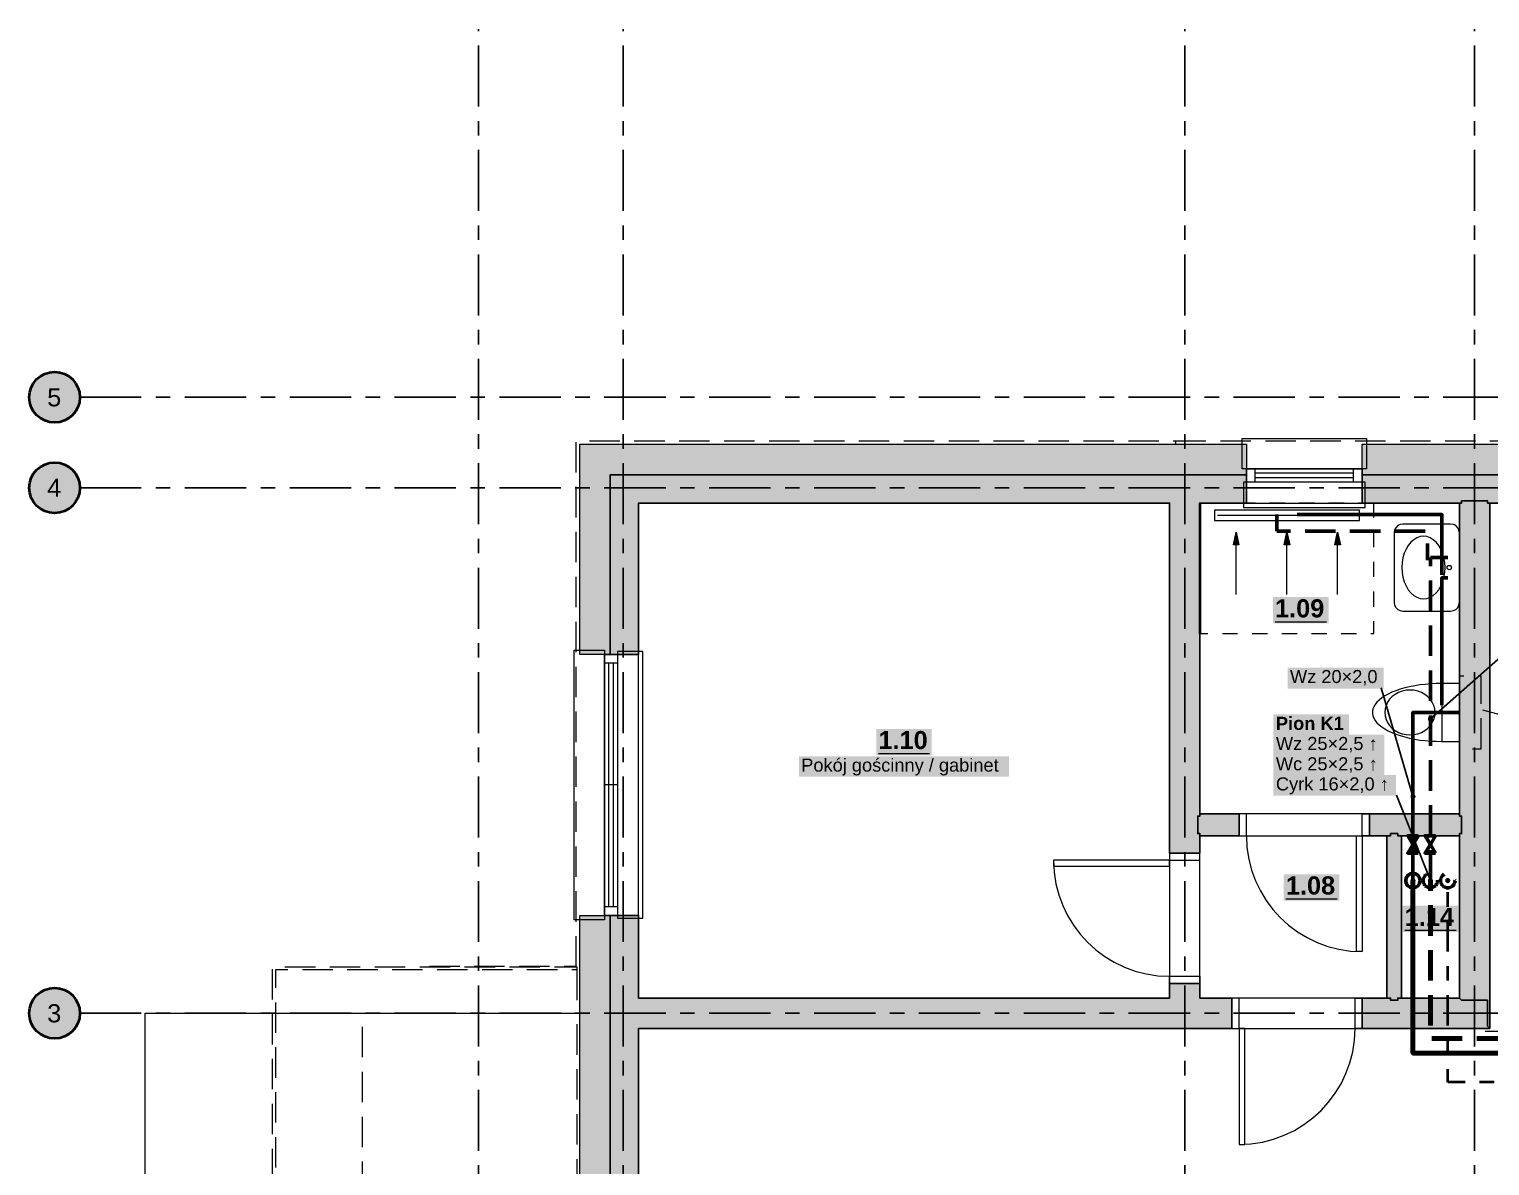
# Model space of a CAD drawing. Header units: metres. Extents: x -4.1 to 23.7, y -4.1 to 11.9.
# Drawn here: x -4.1 to 5.98, y 4.07 to 11.91 of the extents above; entities that cross this region are included whole.
import ezdxf

# ---------------------------------------------------------------- set-up
doc = ezdxf.new("R2010")
doc.units = ezdxf.units.M
for name, pattern in [('KRESKOWA', [5.25, 4.2, -1.05]), ('KRESKOWA_DROBNA', [3.15, 2.1, -1.05]), ('PUNKTOWA', [10.5, 8.4, -1.05, 0, -1.05]), ('PUNKTOWA_KROTKA', [6.3, 4.2, -1.05, 0, -1.05])]:
    doc.linetypes.add(name, pattern=pattern)
doc.layers.add('A-MASKA', color=7, linetype='Continuous', lineweight=18)
doc.layers.add('S-OPISY', color=2, linetype='Continuous', lineweight=25)
for name, color, linetype, lineweight, true_color in [('I-OSIE', 8, 'PUNKTOWA', 18, 0x7a7a7a), ('I-PODKLAD', 8, 'Continuous', 18, 0x9a9a9a), ('I-PODKLAD-SCIANY', 8, 'Continuous', 25, 0x6e6e6e), ('I-PODKLAD-WYPELN', 254, 'Continuous', 18, 0xe6e6e6), ('I-POMIESZCZENIA', 8, 'Continuous', 25, 0x4a4a4a), ('S-CWU', 1, 'KRESKOWA', 35, 0xd00000), ('S-CYRK', 6, 'PUNKTOWA_KROTKA', 25, 0xb000b0), ('S-URZADZENIA', 2, 'Continuous', 35, 0x303030), ('S-WODA', 5, 'Continuous', 35, 0x0050c8)]:
    doc.layers.add(name, color=color, linetype=linetype, lineweight=lineweight, true_color=true_color)
doc.styles.add('PL_ARIAL', font='arial.ttf')
doc.styles.add('PL_ARIAL_B', font='arialbd.ttf')

msp = doc.modelspace()

# ---------------------------------------------------------------- hatches: boundary and pattern name
at = {"layer": 'A-MASKA', "true_color": 0xffffff}
for points in [[(4.483, 7.814), (4.867, 7.814), (4.867, 7.996), (4.483, 7.996)], [(4.584, 7.365), (5.248, 7.365), (5.248, 7.51), (4.584, 7.51)], [(4.487, 7.043), (5.009, 7.043), (5.009, 7.188), (4.487, 7.188)], [(1.746, 6.904), (2.129, 6.904), (2.129, 7.087), (1.746, 7.087)], [(4.487, 6.904), (5.253, 6.904), (5.253, 7.048), (4.487, 7.048)], [(1.213, 6.758), (2.662, 6.758), (2.662, 6.897), (1.213, 6.897)], [(4.487, 6.764), (5.253, 6.764), (5.253, 6.909), (4.487, 6.909)], [(4.487, 6.625), (5.333, 6.625), (5.333, 6.769), (4.487, 6.769)], [(4.558, 5.902), (4.942, 5.902), (4.942, 6.084), (4.558, 6.084)], [(5.378, 5.685), (5.762, 5.685), (5.762, 5.867), (5.378, 5.867)]]:
    msp.add_hatch(color=7, dxfattribs=at).paths.add_polyline_path(points)
at = {"layer": 'I-OSIE', "true_color": 0xffffff}
for points in [[(-3.75, 9.375), (-3.751, 9.398), (-3.756, 9.42), (-3.763, 9.442), (-3.773, 9.463), (-3.786, 9.482), (-3.801, 9.499), (-3.818, 9.514), (-3.837, 9.527), (-3.858, 9.537), (-3.88, 9.544), (-3.902, 9.549), (-3.925, 9.55), (-3.948, 9.549), (-3.97, 9.544), (-3.992, 9.537), (-4.013, 9.527), (-4.032, 9.514), (-4.049, 9.499), (-4.064, 9.482), (-4.077, 9.463), (-4.087, 9.442), (-4.094, 9.42), (-4.099, 9.398), (-4.1, 9.375), (-4.099, 9.352), (-4.094, 9.33), (-4.087, 9.308), (-4.077, 9.287), (-4.064, 9.268), (-4.049, 9.251), (-4.032, 9.236), (-4.013, 9.223), (-3.992, 9.213), (-3.97, 9.206), (-3.948, 9.201), (-3.925, 9.2), (-3.902, 9.201), (-3.88, 9.206), (-3.858, 9.213), (-3.837, 9.223), (-3.818, 9.236), (-3.801, 9.251), (-3.786, 9.268), (-3.773, 9.287), (-3.763, 9.308), (-3.756, 9.33), (-3.751, 9.352)], [(-3.75, 8.75), (-3.751, 8.773), (-3.756, 8.795), (-3.763, 8.817), (-3.773, 8.838), (-3.786, 8.857), (-3.801, 8.874), (-3.818, 8.889), (-3.837, 8.902), (-3.858, 8.912), (-3.88, 8.919), (-3.902, 8.924), (-3.925, 8.925), (-3.948, 8.924), (-3.97, 8.919), (-3.992, 8.912), (-4.013, 8.902), (-4.032, 8.889), (-4.049, 8.874), (-4.064, 8.857), (-4.077, 8.838), (-4.087, 8.817), (-4.094, 8.795), (-4.099, 8.773), (-4.1, 8.75), (-4.099, 8.727), (-4.094, 8.705), (-4.087, 8.683), (-4.077, 8.662), (-4.064, 8.643), (-4.049, 8.626), (-4.032, 8.611), (-4.013, 8.598), (-3.992, 8.588), (-3.97, 8.581), (-3.948, 8.576), (-3.925, 8.575), (-3.902, 8.576), (-3.88, 8.581), (-3.858, 8.588), (-3.837, 8.598), (-3.818, 8.611), (-3.801, 8.626), (-3.786, 8.643), (-3.773, 8.662), (-3.763, 8.683), (-3.756, 8.705), (-3.751, 8.727)], [(-3.75, 5.125), (-3.751, 5.148), (-3.756, 5.17), (-3.763, 5.192), (-3.773, 5.213), (-3.786, 5.232), (-3.801, 5.249), (-3.818, 5.264), (-3.837, 5.277), (-3.858, 5.287), (-3.88, 5.294), (-3.902, 5.299), (-3.925, 5.3), (-3.948, 5.299), (-3.97, 5.294), (-3.992, 5.287), (-4.013, 5.277), (-4.032, 5.264), (-4.049, 5.249), (-4.064, 5.232), (-4.077, 5.213), (-4.087, 5.192), (-4.094, 5.17), (-4.099, 5.148), (-4.1, 5.125), (-4.099, 5.102), (-4.094, 5.08), (-4.087, 5.058), (-4.077, 5.037), (-4.064, 5.018), (-4.049, 5.001), (-4.032, 4.986), (-4.013, 4.973), (-3.992, 4.963), (-3.97, 4.956), (-3.948, 4.951), (-3.925, 4.95), (-3.902, 4.951), (-3.88, 4.956), (-3.858, 4.963), (-3.837, 4.973), (-3.818, 4.986), (-3.801, 5.001), (-3.786, 5.018), (-3.773, 5.037), (-3.763, 5.058), (-3.756, 5.08), (-3.751, 5.102)]]:
    msp.add_hatch(color=7, dxfattribs=at).paths.add_polyline_path(points)
at = {"layer": 'I-PODKLAD-WYPELN', "true_color": 0xe4e4e4}
h = msp.add_hatch(color=7, dxfattribs=at)
h.paths.add_polyline_path([(4.25, 6.5), (4.25, 6.365), (4.25, 6.365), (4.25, 6.365), (4.25, 6.35), (4.25, 6.35), (4.25, 6.35), (3.98, 6.35), (3.98, 6.35), (3.98, 6.35), (3.98, 6.23), (3.965, 6.23), (3.77, 6.23), (3.77, 8.645), (0.105, 8.645), (0.105, 8.645), (0.105, 8.645), (0.105, 8.645), (0.105, 8.645), (0.105, 8.645), (0.105, 7.6), (0.105, 7.6), (0.105, 7.6), (-0.09, 7.6), (-0.09, 7.6), (-0.09, 7.6), (-0.09, 7.6), (-0.09, 7.6), (-0.3, 7.6), (-0.3, 7.6), (-0.3, 7.6), (-0.3, 9.05), (-0.3, 9.05), (-0.3, 9.05), (-0.3, 9.05), (4.3, 9.05), (4.3, 8.84), (4.3, 8.84), (4.3, 8.84), (4.3, 8.84), (4.3, 8.645), (4.3, 8.645), (4.3, 8.645), (3.98, 8.645), (3.98, 6.5), (3.98, 6.5), (3.98, 6.5), (3.98, 6.5), (3.98, 6.5), (4.25, 6.5), (4.25, 6.5), (4.25, 6.5), (4.25, 6.5)])
h.paths.add_polyline_path([(0.09, 8.66), (0.09, 8.66), (0.098, 8.652)], flags=0)
h.paths.add_polyline_path([(-0.09, 8.66), (-0.09, 8.66), (-0.09, 8.66), (-0.09, 8.66), (-0.09, 8.66)], flags=0)
h.paths.add_polyline_path([(-0.09, 8.84), (-0.09, 8.84), (-0.09, 8.84), (-0.09, 8.84), (-0.09, 8.84), (-0.09, 8.84)], flags=0)
h = msp.add_hatch(color=7, dxfattribs=at)
h.paths.add_polyline_path([(5.27, 5.23), (5.27, 5.23), (5.27, 5.23), (5.27, 6.35), (5.27, 6.35), (5.27, 6.35), (5.27, 6.35), (5.27, 6.35), (5.15, 6.35), (5.15, 6.35), (5.15, 6.35), (5.15, 6.365), (5.15, 6.365), (5.15, 6.365), (5.15, 6.365), (5.15, 6.5), (5.15, 6.5), (5.15, 6.5), (5.15, 6.5), (5.15, 6.5), (5.77, 6.5), (5.77, 6.5), (5.77, 6.5), (5.77, 6.5), (5.77, 6.5), (5.77, 8.645), (5.77, 8.645), (5.77, 8.645), (5.77, 8.645), (5.77, 8.645), (5.1, 8.645), (5.1, 8.645), (5.1, 8.645), (5.1, 8.84), (5.1, 8.84), (5.1, 8.84), (5.1, 8.84), (5.1, 9.05), (10.05, 9.05), (10.05, 8.84), (10.05, 8.84), (10.05, 8.84), (10.05, 8.84), (10.05, 8.645), (10.05, 8.645), (10.05, 8.645), (9.95, 8.645), (9.95, 6.7), (9.935, 6.7), (9.935, 6.7), (9.935, 6.7), (9.935, 6.7), (9.935, 6.7), (9.935, 6.7), (9.935, 6.7), (9.935, 6.7), (9.935, 6.7), (9.935, 6.7), (9.935, 6.7), (9.935, 6.685), (9.875, 6.685), (9.875, 6.685), (9.875, 6.685), (9.875, 6.685), (9.875, 6.685), (9.875, 6.65), (10.15, 6.65), (10.15, 6.6), (9.875, 6.6), (9.875, 6.565), (9.875, 6.565), (9.875, 6.565), (9.875, 6.55), (9.875, 6.55), (9.875, 6.55), (9.61, 6.55), (9.61, 6.55), (9.61, 6.55), (9.61, 6.565), (9.61, 6.565), (9.61, 6.565), (9.61, 6.565), (9.61, 6.7), (9.61, 6.7), (9.61, 6.7), (9.61, 6.7), (9.61, 6.7), (9.8, 6.7), (9.8, 8.645), (8.605, 8.645), (8.605, 8.645), (8.605, 8.645), (8.605, 6.7), (8.605, 6.7), (8.605, 6.7), (8.605, 6.7), (8.605, 6.7), (8.71, 6.7), (8.71, 6.7), (8.71, 6.7), (8.71, 6.7), (8.71, 6.7), (8.71, 6.565), (8.71, 6.565), (8.71, 6.565), (8.71, 6.55), (8.71, 6.55), (8.71, 6.55), (8.605, 6.55), (8.605, 6.55), (8.605, 6.55), (8.605, 5.23), (8.605, 5.23), (8.605, 5.23), (8.9, 5.23), (8.9, 5.23), (8.9, 5.23), (8.9, 5.23), (8.9, 5.23), (8.9, 5.035), (8.9, 5.035), (8.9, 5.035), (8.9, 5.02), (8.9, 5.02), (8.9, 5.02), (8.5, 5.02), (8.5, 5.02), (8.5, 5.02), (8.5, 5.02), (8.5, 5.02), (8.2, 5.02), (8.2, 5.02), (8.2, 5.02), (8.2, 5.035), (8.2, 5.035), (8.2, 5.035), (8.2, 5.035), (8.2, 5.23), (8.2, 5.23), (8.2, 5.23), (8.2, 5.23), (8.2, 5.23), (8.395, 5.23), (8.395, 5.23), (8.395, 5.23), (8.395, 5.23), (8.395, 5.23), (8.395, 8.645), (8.395, 8.645), (8.395, 8.645), (8.395, 8.645), (8.395, 8.645), (5.98, 8.645), (5.98, 8.645), (5.98, 8.645), (5.98, 5.02), (5.98, 5.02), (5.98, 5.02), (5.98, 5.02), (5.98, 5.02), (5.1, 5.02), (5.1, 5.02), (5.1, 5.02), (5.1, 5.035), (5.1, 5.035), (5.1, 5.035), (5.1, 5.035), (5.1, 5.23), (5.1, 5.23), (5.1, 5.23), (5.1, 5.23), (5.1, 5.23), (5.27, 5.23), (5.27, 5.23)])
h.paths.add_polyline_path([(8.5, 5.035), (8.5, 5.035), (8.5, 5.035), (8.5, 5.035), (8.5, 5.035), (8.5, 5.035), (8.5, 5.02)], flags=0)
h.paths.add_polyline_path([(5.77, 5.23), (5.77, 5.23), (5.77, 5.23), (5.77, 5.23), (5.77, 5.23), (5.77, 5.23), (5.77, 5.23), (5.77, 5.23), (5.77, 5.23), (5.77, 6.35), (5.77, 6.35), (5.77, 6.35), (5.37, 6.35), (5.37, 6.35), (5.37, 6.35), (5.37, 5.23), (5.37, 5.23), (5.37, 5.23)], flags=0)
h.paths.add_polyline_path([(8.5, 5.215), (8.5, 5.215), (8.5, 5.215), (8.5, 5.215), (8.5, 5.215), (8.5, 5.215), (8.5, 5.215), (8.5, 5.215), (8.5, 5.215)], flags=0)
at = {"layer": 'I-PODKLAD-WYPELN', "true_color": 0xcfcfcf}
for points in [[(4.23, 8.445), (4.249, 8.357), (4.211, 8.357)], [(4.58, 8.445), (4.599, 8.357), (4.561, 8.357)], [(4.93, 8.445), (4.949, 8.357), (4.911, 8.357)]]:
    msp.add_hatch(color=7, dxfattribs=at).paths.add_polyline_path(points)
at = {"layer": 'I-PODKLAD-WYPELN', "true_color": 0xe4e4e4}
msp.add_hatch(color=7, dxfattribs=at).paths.add_polyline_path([(3.77, 5.23), (3.77, 5.33), (3.965, 5.33), (3.98, 5.33), (3.98, 5.23), (4.2, 5.23), (4.2, 5.23), (4.2, 5.23), (4.2, 5.23), (4.2, 5.23), (4.2, 5.035), (4.2, 5.035), (4.2, 5.035), (4.2, 5.02), (4.2, 5.02), (4.2, 5.02), (0.105, 5.02), (0.105, 5.02), (0.105, 5.02), (0.105, 3.6), (0.105, 3.6), (0.105, 3.6), (-0.09, 3.6), (-0.09, 3.6), (-0.09, 3.6), (-0.09, 3.6), (-0.09, 3.6), (-0.3, 3.6), (-0.3, 3.6), (-0.3, 3.6), (-0.3, 5.8), (-0.3, 5.8), (-0.3, 5.8), (-0.09, 5.8), (-0.09, 5.8), (-0.09, 5.8), (-0.09, 5.8), (-0.09, 5.8), (0.105, 5.8), (0.105, 5.8), (0.105, 5.8), (0.105, 5.23), (0.105, 5.23), (0.105, 5.23), (0.105, 5.23), (0.105, 5.23)])
at = {"layer": 'S-CWU', "true_color": 0x000000}
msp.add_hatch(color=7, dxfattribs=at).paths.add_polyline_path([(5.588, 6.04), (5.587, 6.045), (5.585, 6.049), (5.582, 6.052), (5.579, 6.055), (5.575, 6.057), (5.57, 6.058), (5.565, 6.057), (5.561, 6.055), (5.558, 6.052), (5.555, 6.049), (5.553, 6.045), (5.553, 6.04), (5.553, 6.035), (5.555, 6.031), (5.558, 6.028), (5.561, 6.025), (5.565, 6.023), (5.57, 6.022), (5.575, 6.023), (5.579, 6.025), (5.582, 6.028), (5.585, 6.031), (5.587, 6.035)])
at = {"layer": 'S-CYRK', "true_color": 0x000000}
msp.add_hatch(color=7, dxfattribs=at).paths.add_polyline_path([(5.708, 6.04), (5.707, 6.045), (5.705, 6.049), (5.702, 6.052), (5.699, 6.055), (5.695, 6.057), (5.69, 6.058), (5.685, 6.057), (5.681, 6.055), (5.678, 6.052), (5.675, 6.049), (5.673, 6.045), (5.673, 6.04), (5.673, 6.035), (5.675, 6.031), (5.678, 6.028), (5.681, 6.025), (5.685, 6.023), (5.69, 6.022), (5.695, 6.023), (5.699, 6.025), (5.702, 6.028), (5.705, 6.031), (5.707, 6.035)])
at = {"layer": 'S-OPISY', "true_color": 0x000000}
for points in [[(5.588, 7.155), (5.587, 7.16), (5.585, 7.164), (5.582, 7.167), (5.579, 7.17), (5.575, 7.172), (5.57, 7.172), (5.565, 7.172), (5.561, 7.17), (5.558, 7.167), (5.555, 7.164), (5.553, 7.16), (5.553, 7.155), (5.553, 7.15), (5.555, 7.146), (5.558, 7.143), (5.561, 7.14), (5.565, 7.138), (5.57, 7.137), (5.575, 7.138), (5.579, 7.14), (5.582, 7.143), (5.585, 7.146), (5.587, 7.15)], [(5.468, 6.62), (5.467, 6.625), (5.465, 6.629), (5.462, 6.632), (5.459, 6.635), (5.455, 6.637), (5.45, 6.638), (5.445, 6.637), (5.441, 6.635), (5.438, 6.632), (5.435, 6.629), (5.433, 6.625), (5.433, 6.62), (5.433, 6.615), (5.435, 6.611), (5.438, 6.608), (5.441, 6.605), (5.445, 6.603), (5.45, 6.603), (5.455, 6.603), (5.459, 6.605), (5.462, 6.608), (5.465, 6.611), (5.467, 6.615)], [(5.588, 6.04), (5.587, 6.045), (5.585, 6.049), (5.582, 6.052), (5.579, 6.055), (5.575, 6.057), (5.57, 6.058), (5.565, 6.057), (5.561, 6.055), (5.558, 6.052), (5.555, 6.049), (5.553, 6.045), (5.553, 6.04), (5.553, 6.035), (5.555, 6.031), (5.558, 6.028), (5.561, 6.025), (5.565, 6.023), (5.57, 6.022), (5.575, 6.023), (5.579, 6.025), (5.582, 6.028), (5.585, 6.031), (5.587, 6.035)]]:
    msp.add_hatch(color=7, dxfattribs=at).paths.add_polyline_path(points)
at = {"layer": 'S-URZADZENIA', "true_color": 0x000000}
for points in [[(5.467, 6.29), (5.466, 6.296), (5.462, 6.302), (5.456, 6.306), (5.45, 6.307), (5.444, 6.306), (5.438, 6.302), (5.434, 6.296), (5.433, 6.29), (5.434, 6.284), (5.438, 6.278), (5.444, 6.274), (5.45, 6.273), (5.456, 6.274), (5.462, 6.278), (5.466, 6.284)], [(5.587, 6.29), (5.586, 6.296), (5.582, 6.302), (5.576, 6.306), (5.57, 6.307), (5.564, 6.306), (5.558, 6.302), (5.554, 6.296), (5.553, 6.29), (5.554, 6.284), (5.558, 6.278), (5.564, 6.274), (5.57, 6.273), (5.576, 6.274), (5.582, 6.278), (5.586, 6.284)]]:
    msp.add_hatch(color=7, dxfattribs=at).paths.add_polyline_path(points)
at = {"layer": 'S-WODA', "true_color": 0x000000}
msp.add_hatch(color=7, dxfattribs=at).paths.add_polyline_path([(5.468, 6.04), (5.467, 6.045), (5.465, 6.049), (5.462, 6.052), (5.459, 6.055), (5.455, 6.057), (5.45, 6.058), (5.445, 6.057), (5.441, 6.055), (5.438, 6.052), (5.435, 6.049), (5.433, 6.045), (5.433, 6.04), (5.433, 6.035), (5.435, 6.031), (5.438, 6.028), (5.441, 6.025), (5.445, 6.023), (5.45, 6.022), (5.455, 6.023), (5.459, 6.025), (5.462, 6.028), (5.465, 6.031), (5.467, 6.035)])

# ---------------------------------------------------------------- linework, layer by layer
at = {"layer": 'I-OSIE', "linetype": 'PUNKTOWA', "lineweight": 25, "ltscale": 0.050061, "flags": 128}
for points in [[(-1, -3.75), (-1, 11.914)], [(0, -3.75), (0, 11.914)], [(3.875, -3.75), (3.875, 11.914)], [(5.875, -3.75), (5.875, 11.914)]]:
    msp.add_lwpolyline(points, dxfattribs=at)
at = {"layer": 'I-OSIE', "linetype": 'PUNKTOWA', "lineweight": 25, "ltscale": 0.050447, "flags": 128}
for points in [[(-3.75, 9.375), (23.688, 9.375)], [(-3.75, 8.75), (23.688, 8.75)], [(-3.75, 5.125), (23.688, 5.125)]]:
    msp.add_lwpolyline(points, dxfattribs=at)
at = {"layer": 'I-OSIE', "linetype": 'Continuous', "lineweight": 35, "ltscale": 0.05}
for centre in [(-3.925, 9.375), (-3.925, 8.75), (-3.925, 5.125)]:
    msp.add_circle(centre, 0.175, dxfattribs=at)
at = {"layer": 'I-PODKLAD', "linetype": 'KRESKOWA', "lineweight": 13, "ltscale": 0.05, "flags": 128}
for points in [[(-0.325, 5.446), (-0.325, 9.075), (3.81, 9.075), (3.81, 9.05)], [(3.811, 9.075), (8.565, 9.075)], [(-0.3, -1.3), (-0.3, -1.32), (-2.42, -1.32), (-2.42, 5.445), (-0.32, 5.445), (-0.32, 5.425), (-2.4, 5.425), (-2.4, -1.3), (-1.8, -1.3)], [(-1.335, 5.446), (-1.335, 5.45), (-0.326, 5.45)], [(-0.32, 5.425), (-0.32, 5.125)], [(13.251, -0.32), (13.8, -0.32), (13.8, -1.3), (-1.8, -1.3), (-1.8, 5.125), (-0.32, 5.125), (-0.32, 3.6)], [(7.399, 5), (5.875, 5)]]:
    msp.add_lwpolyline(points, dxfattribs=at)
at = {"layer": 'I-PODKLAD', "lineweight": 18, "ltscale": 0.05}
for points in [[(5.13, 8.88), (4.27, 8.88), (4.27, 9.09), (5.13, 9.09)], [(5.1, 8.79), (4.3, 8.79), (4.3, 8.88), (5.1, 8.88)], [(5.12, 8.79), (4.28, 8.79), (4.28, 8.615), (5.12, 8.615)], [(3.985, 8.645), (3.975, 8.645), (3.975, 7.745), (3.985, 7.745)], [(5.08, 8.595), (4.08, 8.595), (4.08, 8.525), (5.08, 8.525)], [(5.77, 8.44), (5.767, 8.459), (5.759, 8.475), (5.745, 8.489), (5.729, 8.497), (5.71, 8.5), (5.38, 8.5), (5.361, 8.497), (5.345, 8.489), (5.331, 8.475), (5.323, 8.459), (5.32, 8.44), (5.32, 7.96), (5.323, 7.941), (5.331, 7.925), (5.345, 7.911), (5.361, 7.903), (5.38, 7.9), (5.71, 7.9), (5.729, 7.903), (5.745, 7.911), (5.759, 7.925), (5.767, 7.941), (5.77, 7.96)], [(4.23, 8.445), (4.249, 8.357), (4.211, 8.357)], [(4.58, 8.445), (4.599, 8.357), (4.561, 8.357)], [(4.93, 8.445), (4.949, 8.357), (4.911, 8.357)], [(5.522, 8.416), (5.499, 8.413), (5.477, 8.405), (5.455, 8.392), (5.435, 8.375), (5.417, 8.353), (5.402, 8.327), (5.39, 8.298), (5.381, 8.267), (5.376, 8.234), (5.374, 8.2), (5.376, 8.166), (5.381, 8.133), (5.39, 8.102), (5.402, 8.073), (5.417, 8.047), (5.435, 8.025), (5.455, 8.008), (5.477, 7.995), (5.499, 7.987), (5.522, 7.984), (5.546, 7.987), (5.568, 7.995), (5.59, 8.008), (5.61, 8.025), (5.628, 8.047), (5.643, 8.073), (5.655, 8.102), (5.664, 8.133), (5.669, 8.166), (5.671, 8.2), (5.669, 8.234), (5.664, 8.267), (5.655, 8.298), (5.643, 8.327), (5.628, 8.353), (5.61, 8.375), (5.59, 8.392), (5.568, 8.405), (5.546, 8.413)], [(-0.13, 7.63), (-0.13, 5.77), (-0.34, 5.77), (-0.34, 7.63)], [(-0.04, 7.6), (-0.04, 5.8), (-0.13, 5.8), (-0.13, 7.6)], [(-0.04, 7.62), (-0.04, 5.78), (0.135, 5.78), (0.135, 7.62)], [(5.77, 7), (5.77, 7.4), (5.65, 7.4), (5.65, 7)], [(5.429, 7.355), (5.402, 7.353), (5.376, 7.347), (5.351, 7.338), (5.328, 7.325), (5.307, 7.31), (5.289, 7.291), (5.275, 7.27), (5.265, 7.248), (5.259, 7.224), (5.256, 7.2), (5.259, 7.176), (5.265, 7.152), (5.275, 7.13), (5.289, 7.109), (5.307, 7.09), (5.328, 7.075), (5.351, 7.062), (5.376, 7.053), (5.402, 7.047), (5.429, 7.045), (5.456, 7.047), (5.483, 7.053), (5.508, 7.062), (5.531, 7.075), (5.551, 7.09), (5.569, 7.109), (5.583, 7.13), (5.594, 7.152), (5.6, 7.176), (5.602, 7.2), (5.6, 7.224), (5.594, 7.248), (5.583, 7.27), (5.569, 7.291), (5.551, 7.31), (5.531, 7.325), (5.508, 7.338), (5.483, 7.347), (5.456, 7.353)], [(4.25, 6.35), (4.3, 6.35), (4.3, 6.5), (4.25, 6.5)], [(5.15, 6.35), (5.1, 6.35), (5.1, 6.5), (5.15, 6.5)], [(5.1, 6.35), (5.1, 5.55), (5.06, 5.55), (5.06, 6.35)], [(3.77, 6.18), (2.97, 6.18), (2.97, 6.14), (3.77, 6.14)], [(3.77, 6.23), (3.77, 6.18), (3.98, 6.18), (3.98, 6.23)], [(3.77, 5.33), (3.77, 5.38), (3.98, 5.38), (3.98, 5.33)], [(4.2, 5.02), (4.25, 5.02), (4.25, 5.23), (4.2, 5.23)], [(5.1, 5.02), (5.05, 5.02), (5.05, 5.23), (5.1, 5.23)], [(4.25, 5.02), (4.25, 4.22), (4.29, 4.22), (4.29, 5.02)]]:
    msp.add_lwpolyline(points, close=True, dxfattribs=at)
for points in [[(4.36, 8.79), (4.36, 8.88)], [(5.04, 8.79), (5.04, 8.88)], [(5.04, 8.851), (4.36, 8.851)], [(5.04, 8.819), (4.36, 8.819)], [(5.06, 8.56), (4.1, 8.56)], [(4.23, 8.015), (4.23, 8.355)], [(4.58, 8.015), (4.58, 8.355)], [(4.93, 8.015), (4.93, 8.355)], [(-0.04, 7.54), (-0.13, 7.54)], [(-0.101, 7.54), (-0.101, 5.86)], [(-0.069, 7.54), (-0.069, 5.86)], [(5.65, 7.4), (5.611, 7.399), (5.573, 7.397), (5.535, 7.394), (5.498, 7.39), (5.462, 7.384), (5.427, 7.377), (5.393, 7.369), (5.362, 7.36), (5.332, 7.35), (5.304, 7.339), (5.278, 7.326), (5.255, 7.314), (5.234, 7.3), (5.216, 7.286), (5.201, 7.271), (5.189, 7.256), (5.18, 7.24), (5.173, 7.224), (5.17, 7.208), (5.17, 7.192), (5.173, 7.176), (5.18, 7.16), (5.189, 7.144), (5.201, 7.129), (5.216, 7.114), (5.234, 7.1), (5.255, 7.086), (5.278, 7.074), (5.304, 7.061), (5.332, 7.05), (5.362, 7.04), (5.393, 7.031), (5.427, 7.023), (5.462, 7.016), (5.498, 7.01), (5.535, 7.006), (5.573, 7.003), (5.611, 7.001), (5.65, 7)], [(-0.04, 6.7), (-0.13, 6.7)], [(-0.04, 5.86), (-0.13, 5.86)]]:
    msp.add_lwpolyline(points, dxfattribs=at)
at = {"layer": 'I-PODKLAD', "linetype": 'KRESKOWA_DROBNA', "lineweight": 18, "ltscale": 0.05, "flags": 128}
msp.add_lwpolyline([(5.18, 8.645), (3.98, 8.645), (3.98, 7.745), (5.18, 7.745)], close=True, dxfattribs=at)
at = {"layer": 'I-PODKLAD', "lineweight": 13, "ltscale": 0.05}
for points in [[(4.301, 8.645), (5.099, 8.645)], [(0.105, 5.801), (0.105, 7.599)], [(7.163, 6.883), (6.605, 7.034), (6.527, 6.975), (6.568, 7.125), (6.49, 7.066), (5.932, 7.217)], [(5.149, 6.5), (4.25, 6.5)], [(4.25, 6.35), (5.149, 6.35)], [(3.77, 6.229), (3.77, 5.33)], [(3.98, 5.33), (3.98, 6.229)], [(5.099, 5.23), (4.2, 5.23)], [(12.3, -0.3), (12.3, -3.3), (-3.3, -3.3), (-3.3, 5.125), (-0.3, 5.125)], [(4.2, 5.02), (5.099, 5.02)]]:
    msp.add_lwpolyline(points, dxfattribs=at)
at = {"layer": 'I-PODKLAD', "linetype": 'KRESKOWA', "lineweight": 18, "ltscale": 0.05, "flags": 128}
msp.add_lwpolyline([(5.92, 6.95), (5.92, 7.45), (5.77, 7.45), (5.77, 6.95)], close=True, dxfattribs=at)
at = {"layer": 'I-PODKLAD', "lineweight": 13, "ltscale": 0.05}
msp.add_circle((5.7, 8.2), 0.015, dxfattribs=at)
for centre, start, end in [((5.1, 6.35), -180, -90), ((3.77, 6.18), -180, -90), ((4.25, 5.02), -90, 0)]:
    msp.add_arc(centre, 0.8, start, end, dxfattribs=at)
at = {"layer": 'I-PODKLAD-SCIANY', "lineweight": 13, "ltscale": 0.05}
for points in [[(-0.3, 7.6), (-0.3, 7.6), (-0.3, 7.6), (-0.3, 9.05), (-0.3, 9.05), (-0.3, 9.05), (4.3, 9.05), (4.3, 9.05), (4.3, 9.05), (4.3, 8.84), (4.3, 8.84), (4.3, 8.84), (-0.09, 8.84), (-0.09, 8.84), (-0.09, 8.84), (-0.09, 8.84), (-0.09, 8.84), (-0.09, 8.84), (-0.09, 8.84), (-0.09, 8.84), (-0.09, 8.84), (-0.09, 8.84), (-0.09, 8.84), (-0.09, 8.84), (-0.09, 8.84), (-0.09, 8.84), (-0.09, 8.84), (-0.09, 8.84), (-0.09, 8.84), (-0.09, 7.6), (-0.09, 7.6), (-0.09, 7.6), (-0.3, 7.6)], [(5.1, 8.84), (5.1, 8.84), (5.1, 9.05), (5.1, 9.05), (5.1, 9.05), (10.05, 9.05), (10.05, 9.05), (10.05, 9.05), (10.05, 8.84), (10.05, 8.84), (10.05, 8.84), (5.1, 8.84)], [(-0.3, 5.8), (-0.3, 5.8), (-0.09, 5.8), (-0.09, 5.8), (-0.09, 5.8), (-0.09, 3.6), (-0.09, 3.6), (-0.09, 3.6), (-0.09, 3.6), (-0.3, 3.6), (-0.3, 3.6), (-0.3, 3.6), (-0.3, 3.6), (-0.3, 5.8)]]:
    msp.add_lwpolyline(points, close=True, dxfattribs=at)
at = {"layer": 'I-PODKLAD-SCIANY', "lineweight": 25, "ltscale": 0.05}
for points in [[(-0.09, 7.6), (-0.09, 7.6), (-0.09, 8.84), (-0.09, 8.84), (-0.09, 8.84), (-0.09, 8.84), (4.3, 8.84), (4.3, 8.84), (4.3, 8.84), (4.3, 8.84), (4.3, 8.645), (4.3, 8.645), (4.3, 8.645), (4.3, 8.645), (3.98, 8.645), (3.98, 8.645), (3.98, 8.645), (3.98, 8.645), (3.98, 8.645), (3.98, 8.645), (3.98, 8.645), (3.98, 8.645), (3.98, 8.645), (3.98, 8.645), (3.98, 8.645), (3.98, 8.645), (3.98, 8.645), (3.98, 8.645), (3.98, 8.645), (3.98, 8.645), (3.98, 8.645), (3.98, 6.485), (3.98, 6.485), (3.98, 6.485), (3.965, 6.485), (3.965, 6.485), (3.965, 6.485), (3.965, 6.485), (3.965, 6.485), (3.965, 6.485), (3.965, 6.485), (3.965, 6.485), (3.965, 6.485), (3.965, 6.485), (3.965, 6.485), (3.965, 6.485), (3.965, 6.485), (3.965, 6.485), (3.965, 6.485), (3.965, 6.485), (3.965, 6.485), (3.965, 6.365), (3.965, 6.365), (3.965, 6.365), (3.965, 6.365), (3.965, 6.365), (3.965, 6.365), (3.965, 6.365), (3.965, 6.365), (3.965, 6.365), (3.965, 6.365), (3.965, 6.365), (3.965, 6.365), (3.965, 6.365), (3.965, 6.365), (3.965, 6.365), (3.965, 6.365), (3.965, 6.365), (3.98, 6.365), (3.98, 6.365), (3.98, 6.365), (3.98, 6.23), (3.98, 6.23), (3.98, 6.23), (3.77, 6.23), (3.77, 6.23), (3.77, 6.23), (3.77, 8.645), (3.77, 8.645), (3.77, 8.645), (3.77, 8.645), (3.77, 8.645), (3.77, 8.645), (3.77, 8.645), (3.77, 8.645), (3.77, 8.645), (3.77, 8.645), (3.77, 8.645), (3.77, 8.645), (3.77, 8.645), (3.77, 8.645), (3.77, 8.645), (3.77, 8.645), (3.77, 8.645), (0.105, 8.645), (0.105, 8.645), (0.105, 8.645), (0.105, 8.645), (0.105, 8.645), (0.105, 8.645), (0.105, 8.645), (0.105, 8.645), (0.105, 8.645), (0.105, 8.645), (0.105, 8.645), (0.105, 8.645), (0.105, 8.645), (0.105, 8.645), (0.105, 8.645), (0.105, 8.645), (0.105, 8.645), (0.105, 7.6), (0.105, 7.6), (0.105, 7.6), (-0.09, 7.6)], [(5.77, 6.365), (5.77, 6.365), (5.77, 6.365), (5.785, 6.365), (5.785, 6.365), (5.785, 6.365), (5.785, 6.365), (5.785, 6.365), (5.785, 6.365), (5.785, 6.365), (5.785, 6.365), (5.785, 6.365), (5.785, 6.365), (5.785, 6.365), (5.785, 6.365), (5.785, 6.365), (5.785, 6.365), (5.785, 6.365), (5.785, 6.365), (5.785, 6.365), (5.785, 6.485), (5.785, 6.485), (5.785, 6.485), (5.785, 6.485), (5.785, 6.485), (5.785, 6.485), (5.785, 6.485), (5.785, 6.485), (5.785, 6.485), (5.785, 6.485), (5.785, 6.485), (5.785, 6.485), (5.785, 6.485), (5.785, 6.485), (5.785, 6.485), (5.785, 6.485), (5.785, 6.485), (5.77, 6.485), (5.77, 6.485), (5.77, 6.485), (5.77, 6.485), (5.77, 6.485), (5.77, 8.645), (5.77, 8.645), (5.77, 8.645), (5.77, 8.645), (5.77, 8.645), (5.785, 8.645), (5.785, 8.645), (5.785, 8.645), (5.785, 8.645), (5.785, 8.645), (5.785, 8.645), (5.785, 8.645), (5.785, 8.645), (5.785, 8.645), (5.785, 8.645), (5.785, 8.645), (5.785, 8.645), (5.785, 8.645), (5.785, 8.645), (5.785, 8.645), (5.785, 8.645), (5.785, 8.645), (5.785, 8.66), (5.785, 8.66), (5.785, 8.66), (5.785, 8.66), (5.785, 8.66), (5.965, 8.66), (5.965, 8.66), (5.965, 8.66), (5.965, 8.66), (5.965, 8.66), (5.965, 8.645), (5.965, 8.645), (5.965, 8.645), (5.965, 8.645), (5.965, 8.645), (5.965, 8.645), (5.965, 8.645), (5.965, 8.645), (5.965, 8.645), (5.965, 8.645), (5.965, 8.645), (5.965, 8.645), (5.965, 8.645), (5.965, 8.645), (5.965, 8.645), (5.965, 8.645), (5.965, 8.645), (5.98, 8.645), (5.98, 8.645), (5.98, 8.645), (5.98, 8.645), (5.98, 5.02), (5.98, 5.02), (5.98, 5.02), (5.98, 5.02), (5.965, 5.035), (5.965, 5.035), (5.965, 5.035), (5.965, 5.215), (5.965, 5.215), (5.965, 5.215), (5.965, 5.215), (5.965, 5.215), (5.965, 5.215), (5.965, 5.215), (5.965, 5.215), (5.965, 5.215), (5.965, 5.215), (5.965, 5.215), (5.965, 5.215), (5.965, 5.215), (5.965, 5.215), (5.965, 5.215), (5.965, 5.215), (5.965, 5.215), (5.785, 5.215), (5.785, 5.215), (5.785, 5.215), (5.785, 5.215), (5.785, 5.215), (5.77, 5.23), (5.77, 5.23), (5.77, 5.23), (5.77, 5.23), (5.77, 5.23), (5.77, 6.365), (5.77, 6.365)], [(3.965, 6.485), (3.965, 6.485), (3.965, 6.485), (3.965, 6.485), (3.965, 6.485), (3.98, 6.485), (3.98, 6.485), (3.98, 6.485), (3.98, 6.485), (3.98, 6.485), (3.98, 6.485), (3.98, 6.485), (3.98, 6.485), (3.98, 6.485), (3.98, 6.485), (3.98, 6.485), (3.98, 6.485), (3.98, 6.485), (3.98, 6.485), (3.98, 6.485), (3.98, 6.485), (3.98, 6.485), (3.98, 6.5), (3.98, 6.5), (3.98, 6.5), (3.98, 6.5), (3.98, 6.5), (4.25, 6.5), (4.25, 6.5), (4.25, 6.5), (4.25, 6.5), (4.25, 6.5), (4.25, 6.35), (4.25, 6.35), (4.25, 6.35), (3.98, 6.35), (3.98, 6.35), (3.98, 6.35), (3.98, 6.35), (3.98, 6.365), (3.98, 6.365), (3.98, 6.365), (3.98, 6.365), (3.98, 6.365), (3.98, 6.365), (3.98, 6.365), (3.98, 6.365), (3.98, 6.365), (3.98, 6.365), (3.98, 6.365), (3.98, 6.365), (3.98, 6.365), (3.98, 6.365), (3.98, 6.365), (3.98, 6.365), (3.98, 6.365), (3.965, 6.365), (3.965, 6.365), (3.965, 6.365), (3.965, 6.365), (3.965, 6.365)], [(5.15, 6.365), (5.15, 6.5), (5.15, 6.5), (5.15, 6.5), (5.15, 6.5), (5.15, 6.5), (5.77, 6.5), (5.77, 6.5), (5.77, 6.5), (5.77, 6.5), (5.77, 6.5), (5.77, 6.485), (5.77, 6.485), (5.77, 6.485), (5.77, 6.485), (5.77, 6.485), (5.77, 6.485), (5.77, 6.485), (5.77, 6.485), (5.77, 6.485), (5.77, 6.485), (5.77, 6.485), (5.77, 6.485), (5.77, 6.485), (5.77, 6.485), (5.77, 6.485), (5.77, 6.485), (5.77, 6.485), (5.785, 6.485), (5.785, 6.485), (5.785, 6.485), (5.785, 6.485), (5.785, 6.485), (5.785, 6.365), (5.785, 6.365), (5.785, 6.365), (5.785, 6.365), (5.785, 6.365), (5.77, 6.365), (5.77, 6.365), (5.77, 6.365), (5.77, 6.365), (5.77, 6.365), (5.77, 6.365), (5.77, 6.365), (5.77, 6.365), (5.77, 6.365), (5.77, 6.365), (5.77, 6.365), (5.77, 6.365), (5.77, 6.365), (5.77, 6.365), (5.77, 6.365), (5.77, 6.365), (5.77, 6.365), (5.77, 6.35), (5.77, 6.35), (5.77, 6.35), (5.345, 6.35), (5.345, 6.35), (5.345, 6.35), (5.345, 6.365), (5.345, 6.365), (5.345, 6.365), (5.345, 6.365), (5.345, 6.365), (5.345, 6.365), (5.345, 6.365), (5.345, 6.365), (5.345, 6.365), (5.345, 6.365), (5.345, 6.365), (5.345, 6.365), (5.345, 6.365), (5.345, 6.365), (5.345, 6.365), (5.345, 6.365), (5.345, 6.365), (5.295, 6.365), (5.295, 6.365), (5.295, 6.365), (5.295, 6.365), (5.295, 6.365), (5.295, 6.365), (5.295, 6.365), (5.295, 6.365), (5.295, 6.365), (5.295, 6.365), (5.295, 6.365), (5.295, 6.365), (5.295, 6.365), (5.295, 6.365), (5.295, 6.365), (5.295, 6.365), (5.295, 6.365), (5.295, 6.35), (5.295, 6.35), (5.295, 6.35), (5.15, 6.35), (5.15, 6.35), (5.15, 6.35), (5.15, 6.365)], [(5.27, 5.23), (5.27, 5.23), (5.27, 5.23), (5.27, 6.35), (5.27, 6.35), (5.27, 6.35), (5.27, 6.35), (5.27, 6.35), (5.295, 6.35), (5.295, 6.35), (5.295, 6.35), (5.295, 6.35), (5.295, 6.35), (5.295, 6.35), (5.295, 6.35), (5.295, 6.35), (5.295, 6.35), (5.295, 6.35), (5.295, 6.35), (5.295, 6.35), (5.295, 6.35), (5.295, 6.35), (5.295, 6.35), (5.295, 6.35), (5.295, 6.35), (5.295, 6.365), (5.295, 6.365), (5.295, 6.365), (5.295, 6.365), (5.295, 6.365), (5.345, 6.365), (5.345, 6.365), (5.345, 6.365), (5.345, 6.365), (5.345, 6.365), (5.345, 6.35), (5.345, 6.35), (5.345, 6.35), (5.345, 6.35), (5.345, 6.35), (5.345, 6.35), (5.345, 6.35), (5.345, 6.35), (5.345, 6.35), (5.345, 6.35), (5.345, 6.35), (5.345, 6.35), (5.345, 6.35), (5.345, 6.35), (5.345, 6.35), (5.345, 6.35), (5.345, 6.35), (5.37, 6.35), (5.37, 6.35), (5.37, 6.35), (5.37, 5.23), (5.37, 5.23), (5.37, 5.23), (5.345, 5.23), (5.345, 5.23), (5.345, 5.23), (5.345, 5.23), (5.345, 5.23), (5.345, 5.23), (5.345, 5.23), (5.345, 5.23), (5.345, 5.23), (5.345, 5.23), (5.345, 5.23), (5.345, 5.23), (5.345, 5.23), (5.345, 5.23), (5.345, 5.23), (5.345, 5.23), (5.345, 5.23), (5.345, 5.215), (5.345, 5.215), (5.345, 5.215), (5.345, 5.215), (5.345, 5.215), (5.295, 5.215), (5.295, 5.215), (5.295, 5.215), (5.295, 5.215), (5.295, 5.215), (5.295, 5.23), (5.295, 5.23), (5.295, 5.23), (5.295, 5.23), (5.295, 5.23), (5.295, 5.23), (5.295, 5.23), (5.295, 5.23), (5.295, 5.23), (5.295, 5.23), (5.295, 5.23), (5.295, 5.23), (5.295, 5.23), (5.295, 5.23), (5.295, 5.23), (5.295, 5.23), (5.295, 5.23), (5.27, 5.23), (5.27, 5.23)], [(5.1, 5.035), (5.1, 5.23), (5.1, 5.23), (5.1, 5.23), (5.1, 5.23), (5.1, 5.23), (5.295, 5.23), (5.295, 5.23), (5.295, 5.23), (5.295, 5.23), (5.295, 5.23), (5.295, 5.215), (5.295, 5.215), (5.295, 5.215), (5.295, 5.215), (5.295, 5.215), (5.295, 5.215), (5.295, 5.215), (5.295, 5.215), (5.295, 5.215), (5.295, 5.215), (5.295, 5.215), (5.295, 5.215), (5.295, 5.215), (5.295, 5.215), (5.295, 5.215), (5.295, 5.215), (5.295, 5.215), (5.345, 5.215), (5.345, 5.215), (5.345, 5.215), (5.345, 5.215), (5.345, 5.215), (5.345, 5.215), (5.345, 5.215), (5.345, 5.215), (5.345, 5.215), (5.345, 5.215), (5.345, 5.215), (5.345, 5.215), (5.345, 5.215), (5.345, 5.215), (5.345, 5.215), (5.345, 5.215), (5.345, 5.215), (5.345, 5.23), (5.345, 5.23), (5.345, 5.23), (5.345, 5.23), (5.345, 5.23), (5.77, 5.23), (5.77, 5.23), (5.77, 5.23), (5.77, 5.23), (5.77, 5.23), (5.785, 5.215), (5.785, 5.215), (5.785, 5.215), (5.785, 5.215), (5.785, 5.215), (5.785, 5.215), (5.785, 5.215), (5.785, 5.215), (5.785, 5.215), (5.965, 5.215), (5.965, 5.215), (5.965, 5.215), (5.965, 5.215), (5.965, 5.215), (5.965, 5.035), (5.965, 5.035), (5.965, 5.035), (5.965, 5.035), (5.965, 5.035), (5.965, 5.035), (5.965, 5.035), (5.965, 5.035), (5.965, 5.035), (5.98, 5.02), (5.98, 5.02), (5.98, 5.02), (5.98, 5.02), (5.1, 5.02), (5.1, 5.02), (5.1, 5.02), (5.1, 5.035)]]:
    msp.add_lwpolyline(points, close=True, dxfattribs=at)
for points in [[(8.41, 8.645), (5.965, 8.645), (5.965, 8.645), (5.965, 8.645), (5.965, 8.645), (5.965, 8.66), (5.965, 8.66), (5.965, 8.66), (5.965, 8.66), (5.965, 8.66), (5.965, 8.66), (5.965, 8.66), (5.965, 8.66), (5.965, 8.66), (5.965, 8.66), (5.965, 8.66), (5.965, 8.66), (5.965, 8.66), (5.965, 8.66), (5.965, 8.66), (5.965, 8.66), (5.965, 8.66), (5.785, 8.66), (5.785, 8.66), (5.785, 8.66), (5.785, 8.66), (5.785, 8.66), (5.785, 8.66), (5.785, 8.66), (5.785, 8.66), (5.785, 8.66), (5.785, 8.66), (5.785, 8.66), (5.785, 8.66), (5.785, 8.66), (5.785, 8.66), (5.785, 8.66), (5.785, 8.66), (5.785, 8.66), (5.785, 8.645), (5.785, 8.645), (5.785, 8.645), (5.785, 8.645), (5.1, 8.645), (5.1, 8.645), (5.1, 8.645), (5.1, 8.645), (5.1, 8.84), (5.1, 8.84), (5.1, 8.84), (5.1, 8.84), (10.05, 8.84)], [(-0.09, 3.6), (-0.09, 5.8), (-0.09, 5.8), (-0.09, 5.8), (0.105, 5.8), (0.105, 5.8), (0.105, 5.8), (0.105, 5.23), (0.105, 5.23), (0.105, 5.23), (0.105, 5.23), (0.105, 5.23), (0.105, 5.23), (0.105, 5.23), (0.105, 5.23), (0.105, 5.23), (0.105, 5.23), (0.105, 5.23), (0.105, 5.23), (0.105, 5.23), (0.105, 5.23), (0.105, 5.23), (0.105, 5.23), (0.105, 5.23), (3.77, 5.23), (3.77, 5.23), (3.77, 5.23), (3.77, 5.23), (3.77, 5.23), (3.77, 5.23), (3.77, 5.23), (3.77, 5.23), (3.77, 5.23), (3.77, 5.23), (3.77, 5.23), (3.77, 5.23), (3.77, 5.23), (3.77, 5.23), (3.77, 5.23), (3.77, 5.23), (3.77, 5.23), (3.77, 5.33), (3.77, 5.33), (3.77, 5.33), (3.98, 5.33), (3.98, 5.33), (3.98, 5.33), (3.98, 5.23), (3.98, 5.23), (3.98, 5.23), (3.98, 5.23), (3.98, 5.23), (3.98, 5.23), (3.98, 5.23), (3.98, 5.23), (3.98, 5.23), (3.98, 5.23), (3.98, 5.23), (3.98, 5.23), (3.98, 5.23), (3.98, 5.23), (3.98, 5.23), (3.98, 5.23), (3.98, 5.23), (4.2, 5.23), (4.2, 5.23), (4.2, 5.23), (4.2, 5.23), (4.2, 5.23), (4.2, 5.02), (4.2, 5.02), (4.2, 5.02), (0.105, 5.02), (0.105, 5.02), (0.105, 5.02), (0.105, 5.02), (0.105, 5.02), (0.105, 5.02), (0.105, 5.02), (0.105, 5.02), (0.105, 5.02), (0.105, 5.02), (0.105, 5.02), (0.105, 5.02), (0.105, 5.02), (0.105, 5.02), (0.105, 5.02), (0.105, 5.02), (0.105, 5.02), (0.105, 3.6)]]:
    msp.add_lwpolyline(points, dxfattribs=at)
at = {"layer": 'I-POMIESZCZENIA', "lineweight": 18, "ltscale": 0.05}
for points in [[(4.498, 7.826), (4.852, 7.826)], [(1.761, 6.917), (2.114, 6.917)], [(4.573, 5.914), (4.927, 5.914)], [(5.393, 5.697), (5.747, 5.697)]]:
    msp.add_lwpolyline(points, dxfattribs=at)
at = {"layer": 'S-CWU', "linetype": 'KRESKOWA', "lineweight": 50, "ltscale": 0.05, "flags": 128}
for points in [[(4.51, 8.565), (4.51, 8.45), (5.55, 8.45), (5.55, 8.25)], [(5.57, 6.04), (5.57, 8.27), (5.69, 8.27)]]:
    msp.add_lwpolyline(points, dxfattribs=at)
at = {"layer": 'S-CWU', "linetype": 'KRESKOWA', "lineweight": 70, "ltscale": 0.05, "flags": 128}
msp.add_lwpolyline([(16.55, 2.4), (16.55, 1.15), (11.55, 1.15), (11.55, 4.75), (9.05, 4.75), (9.05, 4.95), (5.57, 4.95), (5.57, 6.04)], dxfattribs=at)
at = {"layer": 'S-CWU', "lineweight": 50, "ltscale": 0.05}
msp.add_circle((5.57, 6.04), 0.05, dxfattribs=at)
at = {"layer": 'S-CYRK', "linetype": 'PUNKTOWA_KROTKA', "lineweight": 35, "ltscale": 0.05, "flags": 128}
msp.add_lwpolyline([(16.67, 2.4), (16.67, 1.05), (11.45, 1.05), (11.45, 4.65), (5.69, 4.65), (5.69, 6.04)], dxfattribs=at)
at = {"layer": 'S-CYRK', "lineweight": 50, "ltscale": 0.05}
msp.add_circle((5.69, 6.04), 0.05, dxfattribs=at)
at = {"layer": 'S-OPISY', "lineweight": 25, "ltscale": 0.05}
for points in [[(5.57, 7.155), (6.171, 7.686)], [(5.45, 6.62), (5.23, 7.371)], [(5.57, 6.04), (5.337, 6.63)]]:
    msp.add_lwpolyline(points, dxfattribs=at)
at = {"layer": 'S-URZADZENIA', "lineweight": 50, "ltscale": 0.05}
for points in [[(5.486, 6.35), (5.414, 6.35), (5.45, 6.29)], [(5.486, 6.23), (5.414, 6.23), (5.45, 6.29)], [(5.606, 6.35), (5.534, 6.35), (5.57, 6.29)], [(5.606, 6.23), (5.534, 6.23), (5.57, 6.29)]]:
    msp.add_lwpolyline(points, close=True, dxfattribs=at)
at = {"layer": 'S-WODA', "lineweight": 50, "ltscale": 0.05}
for points in [[(4.65, 8.565), (5.65, 8.565), (5.65, 8.15)], [(5.69, 8.13), (5.65, 8.13), (5.65, 7.25)], [(5.45, 6.04), (5.45, 7.2), (5.77, 7.2)]]:
    msp.add_lwpolyline(points, dxfattribs=at)
at = {"layer": 'S-WODA', "lineweight": 70, "ltscale": 0.05}
msp.add_lwpolyline([(17.72, 1.2), (11.65, 1.2), (11.65, 4.85), (5.45, 4.85), (5.45, 6.04)], dxfattribs=at)
at = {"layer": 'S-WODA', "lineweight": 50, "ltscale": 0.05}
msp.add_circle((5.45, 6.04), 0.05, dxfattribs=at)

# ---------------------------------------------------------------- texts
at = {"layer": 'I-OSIE', "style": 'PL_ARIAL'}
for s, p in [('5', (-3.976, 9.312)), ('4', (-3.976, 8.688)), ('3', (-3.976, 5.062))]:
    msp.add_text(s, height=0.125, dxfattribs=at).set_placement(p)
at = {"layer": 'I-POMIESZCZENIA'}
for s, height, style, p in [('1.09', 0.125, 'PL_ARIAL_B', (4.498, 7.856)), ('1.10', 0.125, 'PL_ARIAL_B', (1.761, 6.947)), ('Pokój gościnny / gabinet', 0.09, 'PL_ARIAL', (1.228, 6.792)), ('1.08', 0.125, 'PL_ARIAL_B', (4.573, 5.944)), ('1.14', 0.125, 'PL_ARIAL_B', (5.393, 5.727))]:
    msp.add_text(s, height=height, dxfattribs=dict(at, style=style)).set_placement(p)
at = {"layer": 'S-OPISY'}
for s, style, p in [('Wz 20×2,0', 'PL_ARIAL', (4.601, 7.403)), ('Pion K1', 'PL_ARIAL_B', (4.504, 7.08)), ('Wz 25×2,5 ↑', 'PL_ARIAL', (4.504, 6.941)), ('Wc 25×2,5 ↑', 'PL_ARIAL', (4.504, 6.801)), ('Cyrk 16×2,0 ↑', 'PL_ARIAL', (4.504, 6.662))]:
    msp.add_text(s, height=0.09, dxfattribs=dict(at, style=style)).set_placement(p)

doc.saveas('drawing.dxf')
